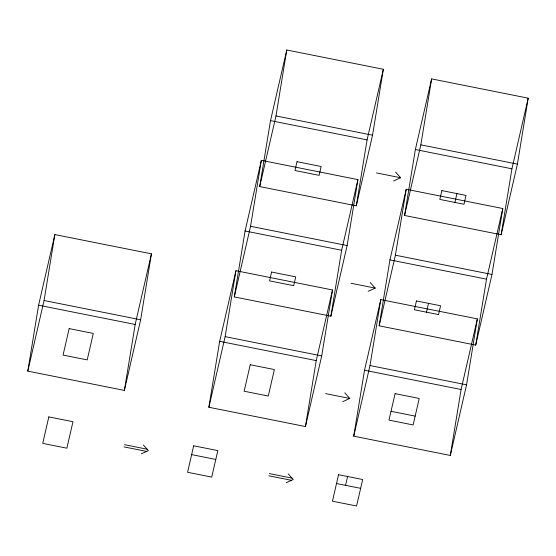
<?xml version="1.0" encoding="UTF-8"?>
<svg xmlns="http://www.w3.org/2000/svg" width="556" height="556" viewBox="0 0 556 556"><rect width="100%" height="100%" fill="white"/><g stroke="black" fill="none" stroke-linecap="round" stroke-linejoin="round"><path stroke-width="0.83" d="M27.8 371.137L38.6 305.202L54.863 234.576L151.434 253.842L140.64 319.783L124.37 390.409L27.8 371.137L44.07 300.511L54.863 234.576M124.37 390.409L135.171 324.468L151.434 253.842M208.868 407.27L219.669 341.335L235.939 270.709L332.509 289.975L321.709 355.916L305.439 426.542L208.868 407.27L225.138 336.644L235.939 270.709M234.291 296.918L245.085 230.976L261.355 160.35L357.925 179.623L347.125 245.557L330.862 316.183L234.291 296.918L250.554 226.292L261.355 160.35M259.708 186.566L270.508 120.624L286.771 49.998L383.341 69.271L372.548 135.205L356.278 205.831L259.708 186.566L275.978 115.94L286.771 49.998M305.439 426.542L316.239 360.601L332.509 289.975M330.862 316.183L341.655 250.249L357.925 179.623M356.278 205.831L367.078 139.897L383.341 69.271M353.727 436.175L364.521 370.24L380.79 299.615L477.361 318.88L466.56 384.822L450.297 455.447L353.727 436.175L369.99 365.549L380.79 299.615M379.143 325.823L389.944 259.881L406.214 189.255L502.784 208.528L491.984 274.469L475.714 345.095L379.143 325.823L395.413 255.197L406.214 189.255M404.566 215.471L415.36 149.529L431.63 78.903L528.2 98.176L517.4 164.11L501.137 234.736L404.566 215.471L420.829 144.845L431.63 78.903M450.297 455.447L461.091 389.506L477.361 318.88M475.714 345.095L486.514 279.154L502.784 208.528M501.137 234.736L511.93 168.802L528.2 98.176M345.561 485.332L347.59 476.506M426.48 312.18L428.509 303.354M454.912 202.433L456.949 193.599M393.572 180.957L400.626 177.746L395.608 172.131M368.155 291.309L375.21 288.098L370.192 282.483M141.328 453.814L148.382 450.603L143.365 444.988M342.732 401.661L349.787 398.45L344.769 392.835M286.187 482.719L293.241 479.508L288.216 473.893M275.978 115.94L372.548 135.205M420.829 144.845L517.4 164.11M270.508 120.624L367.078 139.897M415.36 149.529L511.93 168.802M376.481 172.93L400.626 177.746M250.554 226.292L347.125 245.557M395.413 255.197L491.984 274.469M245.085 230.976L341.655 250.249M389.944 259.881L486.514 279.154M351.065 283.282L375.21 288.098M44.07 300.511L140.64 319.783M225.138 336.644L321.709 355.916M369.99 365.549L466.56 384.822M38.6 305.202L135.171 324.468M219.669 341.335L316.239 360.601M364.521 370.24L461.091 389.506M325.642 393.634L349.787 398.45M391.021 411.301L415.165 416.117M191.646 454.62L215.791 459.437M336.505 483.525L360.649 488.342M124.495 444.682L147.131 449.199M269.347 473.587L291.983 478.104M123.988 446.892L146.617 451.409M268.84 475.797L291.476 480.315M48.831 416.889L42.729 443.368L66.866 448.192L72.968 421.705L48.831 416.889M69.159 328.603L63.064 355.089L87.202 359.906L93.304 333.419L69.159 328.603M193.683 445.794L187.58 472.28L211.725 477.097L217.827 450.61L193.683 445.794M250.235 364.736L244.133 391.222L268.277 396.039L274.372 369.552L250.235 364.736M271.585 272.037L269.549 280.87L293.693 285.687L295.729 276.86L271.585 272.037M297.001 161.685L294.972 170.511L319.116 175.335L321.146 166.501L297.001 161.685M338.541 474.699L332.439 501.185L356.577 506.002L362.679 479.515L338.541 474.699M395.087 393.641L388.985 420.127L413.129 424.944L419.231 398.457L395.087 393.641M416.437 300.942L414.408 309.775L438.552 314.592L440.581 305.765L416.437 300.942M441.86 190.59L439.824 199.423L463.968 204.24L466.004 195.406L441.86 190.59"/></g></svg>
